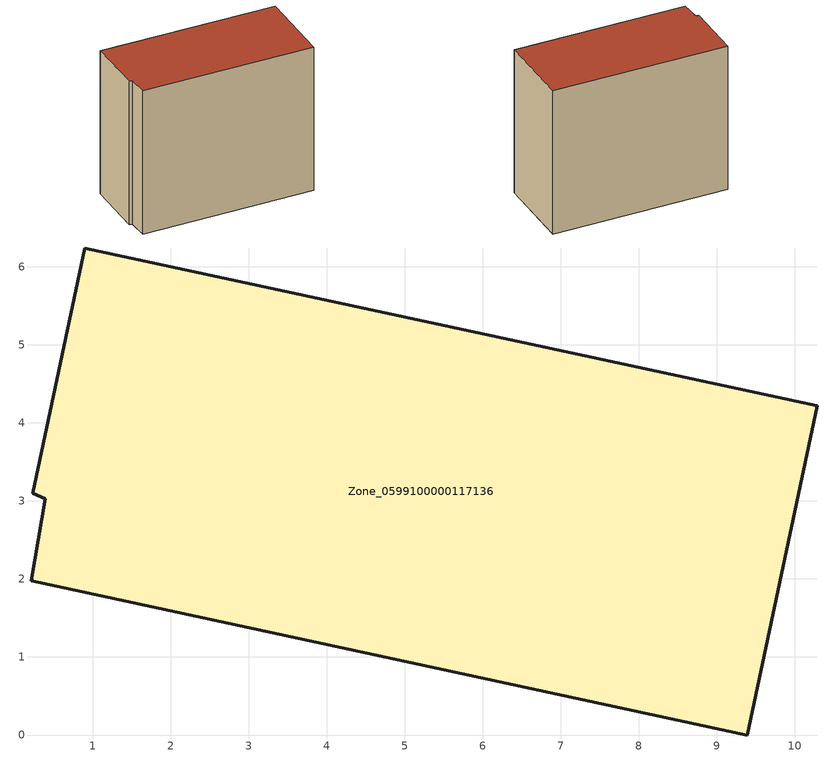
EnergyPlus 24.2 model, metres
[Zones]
Zone_0599100000117136
 floor ground (C_G): 0.21,1.98 0.39,3.03 0.23,3.1 0.9,6.24 10.29,4.22 9.39,0 z0
 wall outside (C_F): 10.29,4.22 0.9,6.24 0.23,3.1 0.39,3.03 0.21,1.98 9.39,0 10.29,4.22 z0:8.29
 roof outside (C_R): 0.39,3.03 0.21,1.98 9.39,0 10.29,4.22 0.9,6.24 0.23,3.1 z8.29
[BUILDING]
Pand.0599100000117136: North Axis=0; Terrain=City; Loads Convergence Tolerance Value=0.04; Temperature Convergence Tolerance Value=0.4; Solar Distribution=FullExterior; Maximum Number of Warmup Days=25; Minimum Number of Warmup Days=1
[Site:Location]
Rotterdam.The.Hague.AP_ZH_NLD Design_Conditions: Latitude=51.96; Longitude=4.45; Time Zone=1; Elevation=-4.5
[SITE:GROUNDTEMPERATURE:BUILDINGSURFACE]
18, 18, 18, 18, 18, 18, 18, 18, 18, 18, 18, 18
[MATERIAL] Thermal Absorptance=0.9; Solar Absorptance=0.7; Visible Absorptance=0.7
Name | Roughness | Thickness | Conductivity | Density | Specific Heat
G.TI.1975-1991 | MediumSmooth | 0.15 | 0.288461 | 540 | 1210
F.TI.1975-1991 | Rough | 0.3 | 0.230769 | 1920 | 840
R.TI.1975-1991 | MediumRough | 0.2 | 0.153846 | 1500 | 1000
[CONSTRUCTION]
C_G: G.TI.1975-1991
C_F: F.TI.1975-1991
C_R: R.TI.1975-1991
[ZONE]
Zone_0599100000117136: Type=1; Multiplier=1; Ceiling Height=Autocalculate; Volume=Autocalculate; Floor Area=autocalculate; Part of Total Floor Area=Yes
[ZONEINFILTRATION:DESIGNFLOWRATE]
Infil_Zone_0599100000117136: Zone or ZoneList or Space or SpaceList=Zone_0599100000117136; Schedule=AlwaysOn; Design Flow Rate Calculation Method=Flow/Area; Flow Rate per Floor Area=0.003; Constant Term Coefficient=1; Temperature Term Coefficient=0; Velocity Term Coefficient=0; Velocity Squared Term Coefficient=0
[HVACTEMPLATE:ZONE:IDEALLOADSAIRSYSTEM]
Zone_0599100000117136: Maximum Heating Supply Air Temperature=50; Minimum Cooling Supply Air Temperature=13; Maximum Heating Supply Air Humidity Ratio=0.0156; Minimum Cooling Supply Air Humidity Ratio=0.0077; Heating Limit=NoLimit; Cooling Limit=NoLimit; Dehumidification Control Type=ConstantSensibleHeatRatio; Cooling Sensible Heat Ratio=0.7; Dehumidification Setpoint=60; Humidification Control Type=None; Humidification Setpoint=30; Outdoor Air Method=None; Outdoor Air Flow Rate per Person=0.00944; Outdoor Air Flow Rate per Zone Floor Area=0; Outdoor Air Flow Rate per Zone=0; Demand Controlled Ventilation Type=None; Outdoor Air Economizer Type=NoEconomizer; Heat Recovery Type=None; Sensible Heat Recovery Effectiveness=0.7; Latent Heat Recovery Effectiveness=0.65
[ZONECONTROL:THERMOSTAT]
ThermostatControl_Zone_0599100000117136: Zone or ZoneList=Zone_0599100000117136; Control Type Schedule=DualSetpointControlType; Control 1=Thermostat_Zone_0599100000117136; Temperature Difference Between Cutout And Setpoint=0
[THERMOSTATSETPOINT:DUALSETPOINT]
Thermostat_Zone_0599100000117136: Heating Setpoint Temperature Schedule=HeatingSetpoint_Zone_0599100000117136; Cooling Setpoint Temperature Schedule=CoolingSetpoint_Zone_0599100000117136
[SCHEDULE:COMPACT]
HeatingSetpoint_Zone_0599100000117136: Through: 12/31, For: AllDays, Until: 24:00, 21
CoolingSetpoint_Zone_0599100000117136: Through: 12/31, For: AllDays, Until: 24:00, 24
DualSetpointControlType: Through: 12/31, For: AllDays, Until: 24:00, 4
AlwaysOn: Through: 12/31, For: AllDays, Until: 24:00, 1
